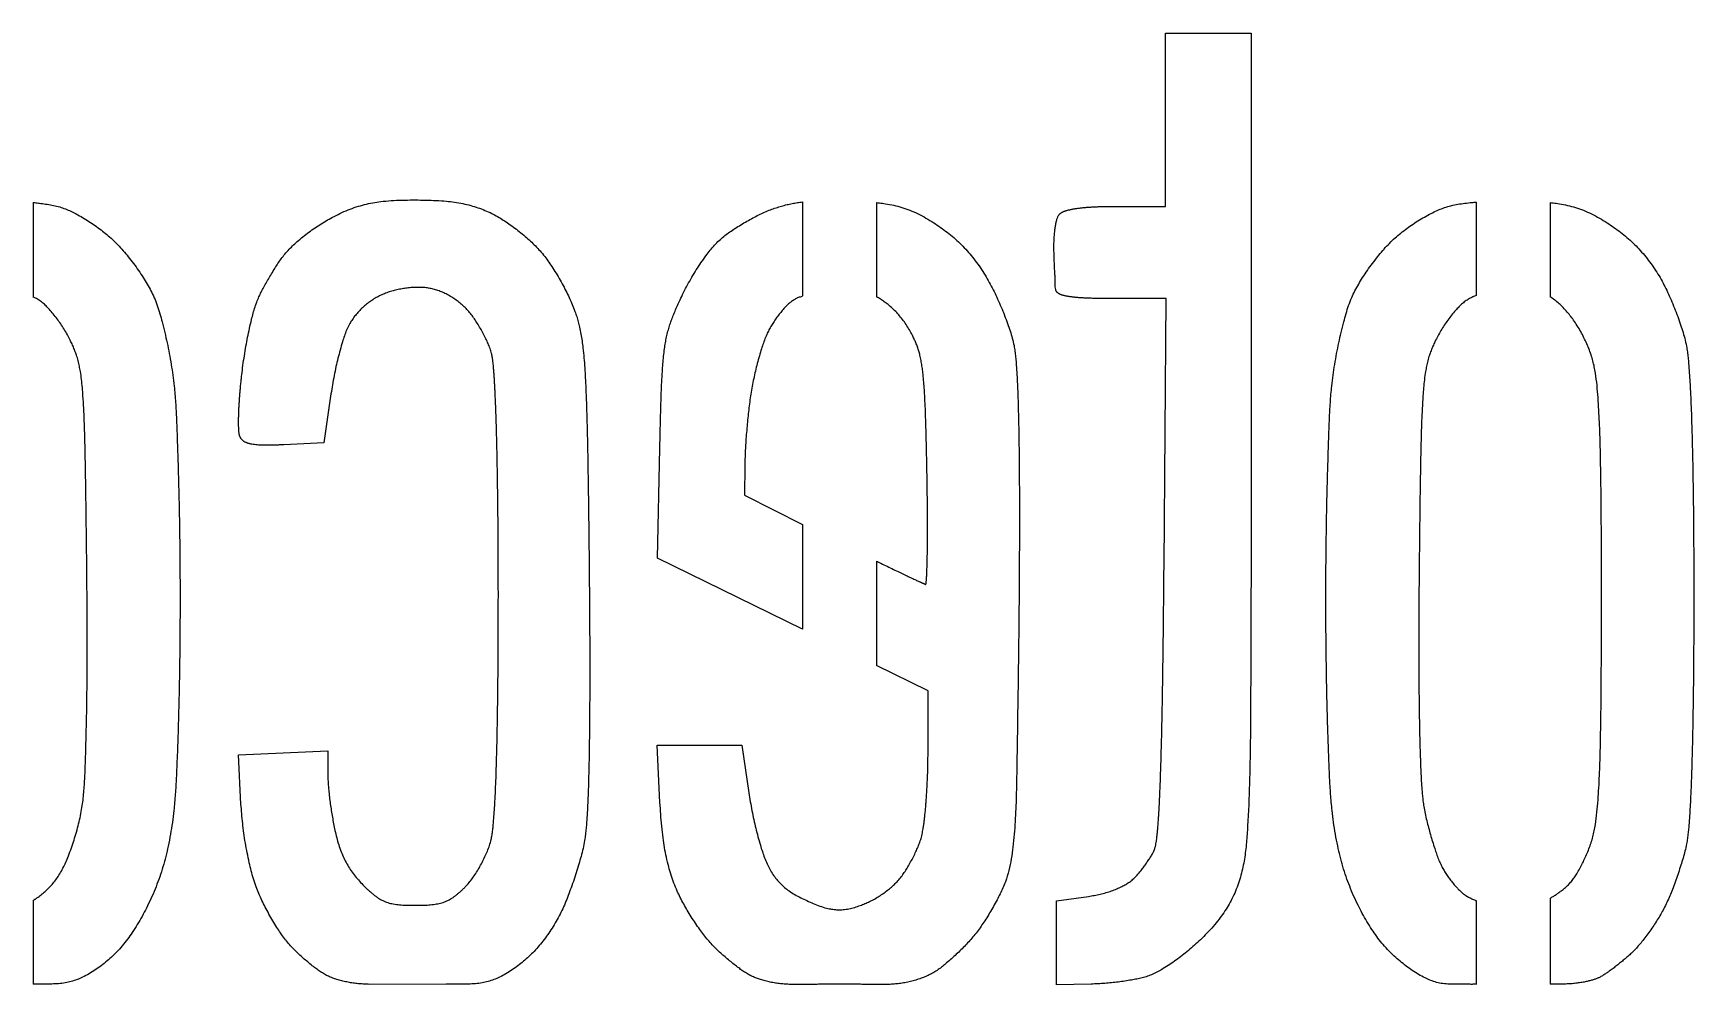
# Model space of a CAD drawing. Extents: x 0 to 286, y 0 to 162.
# Drawn here: x 67.8 to 139.6, y 60.2 to 101.3 of the extents above; entities that cross this region are included whole.
import ezdxf

# ---------------------------------------------------------------- set-up
doc = ezdxf.new("R2010")
doc.units = 0
doc.layers.add('Capa_1', color=7, linetype='CONTINUOUS')

msp = doc.modelspace()

# ---------------------------------------------------------------- linework, layer by layer
at = {"layer": 'Capa_1', "color": 7}
for p, q in [((116.761923, 101.297712), (120.472183, 101.297712)), ((116.761923, 93.816602), (116.761923, 101.297712)), ((120.472183, 101.297712), (120.472183, 83.837986)), ((67.849552, 93.982605), (67.849552, 89.899103)), ((101.088478, 94.011476), (101.088478, 89.955717)), ((104.27909, 93.982238), (104.27909, 89.905792)), ((130.192133, 94.000244), (130.192133, 89.962632)), ((133.382746, 93.981617), (133.382746, 89.909151)), ((114.633414, 93.816602), (116.761923, 93.816602)), ((116.794641, 89.829395), (114.477422, 89.829395)), ((116.704293, 78.315659), (116.794641, 89.829395)), ((80.712874, 85.719533), (80.408455, 83.597363)), ((80.408455, 83.597363), (78.675983, 83.513572)), ((94.819563, 78.614307), (94.92195, 83.366139)), ((98.588262, 82.611646), (98.582957, 81.330921)), ((98.582957, 81.330921), (101.088478, 80.075682)), ((101.088478, 80.075682), (101.088478, 75.543729)), ((101.088478, 75.543729), (94.819563, 78.614307)), ((104.27909, 78.487166), (104.27909, 73.981036)), ((106.510187, 72.888272), (104.27909, 73.981036)), ((106.508493, 70.2502), (106.510187, 72.888272)), ((94.802254, 70.541707), (98.465431, 70.541707)), ((94.926802, 68.060663), (94.802254, 70.541707)), ((98.465431, 70.541707), (98.762656, 68.47759)), ((76.721422, 70.123821), (80.572697, 70.292477)), ((76.824436, 67.991519), (76.721422, 70.123821)), ((80.572697, 70.292477), (80.572697, 69.267389)), ((112.051688, 63.81384), (113.435008, 63.997284)), ((133.382746, 63.912843), (133.382746, 60.21418)), ((67.849552, 63.83018), (67.849552, 60.209495)), ((112.051688, 60.180849), (112.051688, 63.81384)), ((130.192133, 63.818214), (130.192133, 60.200718)), ((135.545011, 60.511162), (135.464803, 60.466825)), ((135.464803, 60.466825), (135.464803, 60.479807)), ((68.353734, 60.210172), (67.849552, 60.210172)), ((85.690046, 60.202778), (82.376108, 60.199956)), ((101.715716, 60.199787), (100.662974, 60.191038)), ((104.762706, 60.191969), (103.654436, 60.199871)), ((113.561466, 60.210201), (112.051688, 60.180849)), ((130.192133, 60.200718), (130.190242, 60.200746)), ((133.855804, 60.209495), (133.382746, 60.214293))]:
    msp.add_line(p, q, dxfattribs=at)
for points, knots in [([(67.849552, 93.982605), (67.886436, 93.978486), (67.960237, 93.970245), (68.070894, 93.957042), (68.236114, 93.936567), (68.455577, 93.908006), (68.72751, 93.861548), (68.989818, 93.797661), (69.23931, 93.710452), (69.476622, 93.60695), (69.725963, 93.480941), (69.987042, 93.334227), (70.25847, 93.165755), (70.52315, 92.987091), (70.781877, 92.799826), (71.032563, 92.601971), (71.27781, 92.387343), (71.514059, 92.153323), (71.741928, 91.902081), (71.96544, 91.633131), (72.185773, 91.348287), (72.40163, 91.047027), (72.598782, 90.749407), (72.778408, 90.456797), (72.937722, 90.168451), (73.084917, 89.859943), (73.212162, 89.529064), (73.322914, 89.178864), (73.428656, 88.791807), (73.534205, 88.370003), (73.637036, 87.913224), (73.729485, 87.452713), (73.81168, 86.988497), (73.882307, 86.520634), (73.949691, 85.970857), (74.002794, 85.338322), (74.04023, 84.623771), (74.07022, 83.780272), (74.10195, 82.808461), (74.13299, 81.708387), (74.159265, 80.558714), (74.178628, 79.359242), (74.190377, 78.109956), (74.194164, 76.861196), (74.19047, 75.613084), (74.178845, 74.365727), (74.15964, 73.169169), (74.133591, 72.023398), (74.101635, 70.928301), (74.067018, 69.962138), (74.032316, 69.124942), (73.991139, 68.417227), (73.934971, 67.774104), (73.863618, 67.196298), (73.783035, 66.683624), (73.687711, 66.192876), (73.57877, 65.724602), (73.456941, 65.279366), (73.31719, 64.842612), (73.158438, 64.4156), (72.982632, 63.998525), (72.796178, 63.601577), (72.602063, 63.224133), (72.400356, 62.866729), (72.191581, 62.531731), (71.976726, 62.219502), (71.7557, 61.931338), (71.52545, 61.666393), (71.286485, 61.426128), (71.042603, 61.208378), (70.790288, 61.006817), (70.531582, 60.820516), (70.265254, 60.652818), (70.001614, 60.513615), (69.742889, 60.403015), (69.49209, 60.319563), (69.225195, 60.257394), (68.943116, 60.223671), (68.648882, 60.211348), (68.452252, 60.210565), (68.353734, 60.210172)], [0, 0, 0, 0, 0.111339, 0.222778, 0.334321, 0.610796, 0.886658, 1.161592, 1.419613, 1.67849, 1.937769, 2.257433, 2.576616, 2.895881, 3.215262, 3.53457, 3.853625, 4.192435, 4.531556, 4.870799, 5.2413, 5.611672, 5.98237, 6.312068, 6.641466, 6.970225, 7.336708, 7.703956, 8.071693, 8.540286, 9.008279, 9.476189, 9.949265, 10.422453, 10.895513, 11.610695, 12.326183, 13.041936, 14.14276, 15.243173, 16.343455, 17.592662, 18.842025, 20.091451, 21.338937, 22.586354, 23.833658, 24.929044, 26.024533, 27.12032, 27.829383, 28.538243, 29.246891, 29.765658, 30.284533, 30.803491, 31.265065, 31.726558, 32.187922, 32.640295, 33.092799, 33.545374, 33.955644, 34.365835, 34.776207, 35.139416, 35.502464, 35.865149, 36.191646, 36.51841, 36.845453, 37.160039, 37.474371, 37.788891, 38.053382, 38.317631, 38.58087, 38.874071, 39.168403, 39.46395, 39.46395, 39.46395, 39.46395]), ([(78.675983, 83.513572), (78.611091, 83.510767), (78.481315, 83.505159), (78.286606, 83.498057), (78.106313, 83.49359), (77.940434, 83.492134), (77.789034, 83.494875), (77.649825, 83.499167), (77.523019, 83.507719), (77.408733, 83.519322), (77.317771, 83.533214), (77.249994, 83.546634), (77.204887, 83.556869), (77.162097, 83.568401), (77.121614, 83.580927), (77.083504, 83.594478), (77.047486, 83.609438), (77.013559, 83.625536), (76.981857, 83.642818), (76.952079, 83.661565), (76.924295, 83.681635), (76.898679, 83.702998), (76.874921, 83.72579), (76.85329, 83.749986), (76.833566, 83.775185), (76.815583, 83.801644), (76.799404, 83.829219), (76.785098, 83.857766), (76.773144, 83.886787), (76.763645, 83.916156), (76.756118, 83.945572), (76.749466, 83.978325), (76.743779, 84.014355), (76.739141, 84.053606), (76.735238, 84.096277), (76.731842, 84.142333), (76.729007, 84.19176), (76.726658, 84.244496), (76.72484, 84.300537), (76.72344, 84.359872), (76.722581, 84.422128), (76.722365, 84.487295), (76.722657, 84.555369), (76.723533, 84.626022), (76.724872, 84.699258), (76.726774, 84.775074), (76.73009, 84.882585), (76.735606, 85.021765), (76.74423, 85.192559), (76.754839, 85.369554), (76.767394, 85.552732), (76.781968, 85.742078), (76.798342, 85.934824), (76.816477, 86.130964), (76.83664, 86.330465), (76.866688, 86.602322), (76.910192, 86.946119), (76.971369, 87.361128), (77.039146, 87.765616), (77.112577, 88.159617), (77.192091, 88.543112), (77.272216, 88.889813), (77.350982, 89.199856), (77.431063, 89.471977), (77.521307, 89.724407), (77.622897, 89.955584), (77.728712, 90.167847), (77.847017, 90.386972), (77.975058, 90.61407), (78.113109, 90.848913), (78.251396, 91.075651), (78.389163, 91.294702), (78.529847, 91.503554), (78.684895, 91.71075), (78.858891, 91.911854), (79.050045, 92.106939), (79.264213, 92.304551), (79.500543, 92.504408), (79.759751, 92.704524), (80.024613, 92.891883), (80.294076, 93.067277), (80.5677, 93.230729), (80.865337, 93.393108), (81.187971, 93.551397), (81.537495, 93.699262), (81.890909, 93.822294), (82.247266, 93.917825), (82.603917, 93.988922), (82.998367, 94.043535), (83.429926, 94.076384), (83.89709, 94.09027), (84.208718, 94.092341), (84.364612, 94.093377)], [0, 0, 0, 0, 0.194858, 0.389692, 0.584506, 0.735892, 0.8873, 1.038756, 1.153663, 1.268509, 1.383292, 1.429538, 1.475771, 1.522024, 1.562453, 1.602873, 1.64332, 1.679401, 1.715485, 1.751573, 1.784893, 1.818235, 1.851559, 1.883569, 1.915518, 1.947495, 1.97947, 2.011363, 2.043211, 2.073532, 2.103886, 2.134255, 2.173768, 2.213277, 2.252805, 2.302308, 2.351814, 2.401325, 2.460669, 2.520022, 2.579377, 2.64745, 2.715522, 2.783599, 2.859424, 2.935266, 3.011114, 3.18211, 3.353125, 3.524141, 3.71404, 3.903942, 4.093852, 4.294357, 4.494865, 4.695394, 5.114886, 5.534395, 5.953793, 6.345193, 6.736686, 7.128652, 7.412622, 7.696254, 7.979346, 8.216164, 8.453351, 8.690695, 8.96316, 9.235436, 9.507891, 9.759884, 10.011697, 10.263151, 10.535751, 10.808806, 11.082116, 11.409698, 11.737006, 12.064213, 12.382728, 12.701328, 13.020145, 13.39964, 13.778969, 14.15801, 14.521325, 14.884891, 15.248329, 15.715313, 16.182518, 16.650206, 16.650206, 16.650206, 16.650206]), ([(84.364624, 94.093603), (84.51378, 94.091628), (84.811995, 94.087679), (85.259083, 94.073413), (85.674333, 94.044603), (86.056762, 93.998658), (86.405774, 93.938258), (86.741001, 93.859396), (87.060899, 93.761853), (87.364516, 93.647501), (87.648499, 93.518172), (87.912308, 93.376203), (88.157668, 93.226821), (88.406723, 93.05979), (88.659594, 92.876213), (88.915342, 92.675456), (89.157284, 92.471224), (89.386171, 92.265022), (89.599913, 92.055421), (89.804213, 91.832121), (89.995173, 91.592901), (90.174838, 91.340739), (90.351737, 91.069635), (90.527824, 90.781566), (90.701593, 90.476031), (90.86118, 90.173506), (91.00735, 89.874682), (91.138372, 89.579178), (91.245273, 89.30448), (91.329886, 89.052086), (91.396352, 88.823854), (91.45875, 88.572588), (91.513874, 88.297922), (91.561026, 88.00028), (91.604514, 87.656635), (91.643353, 87.267174), (91.676176, 86.832076), (91.705685, 86.32804), (91.732446, 85.755149), (91.755467, 85.113432), (91.77623, 84.379538), (91.795251, 83.55351), (91.812114, 82.635364), (91.827906, 81.60192), (91.843369, 80.453187), (91.858061, 79.189167), (91.869845, 78.016523), (91.879436, 76.935263), (91.886619, 75.945388), (91.891368, 74.998223), (91.893508, 74.093779), (91.893144, 73.232066), (91.89037, 72.416106), (91.885233, 71.645903), (91.877808, 70.921448), (91.867868, 70.245852), (91.855771, 69.619132), (91.841459, 69.041337), (91.824906, 68.51525), (91.806672, 68.040856), (91.786014, 67.618107), (91.762434, 67.249391), (91.737322, 66.934789), (91.710141, 66.674615), (91.669211, 66.386202), (91.605765, 66.071249), (91.519494, 65.730795), (91.418454, 65.380347), (91.307614, 65.018952), (91.185539, 64.647225), (91.060008, 64.291013), (90.93139, 63.950277), (90.79752, 63.626166), (90.651211, 63.309263), (90.489823, 63.001552), (90.314403, 62.703361), (90.126166, 62.41552), (89.926214, 62.138326), (89.713993, 61.873276), (89.493912, 61.627666), (89.266808, 61.402123), (89.035011, 61.195501), (88.791915, 61.000632), (88.538421, 60.817825), (88.272964, 60.651003), (88.009999, 60.512614), (87.751781, 60.40271), (87.501264, 60.319629), (87.2345, 60.257407), (86.952474, 60.222901), (86.658422, 60.209819), (86.432405, 60.210158), (86.274898, 60.210269), (86.186006, 60.209923), (86.101507, 60.211177), (86.021496, 60.207151), (85.945827, 60.205024), (85.875383, 60.202767), (85.810142, 60.203206), (85.750139, 60.203017), (85.710134, 60.203102), (85.690131, 60.203145)], [0, 0, 0, 0, 0.447506, 0.894716, 1.341798, 1.695759, 2.049804, 2.403857, 2.72817, 3.052451, 3.376486, 3.663526, 3.950692, 4.237922, 4.562946, 4.887906, 5.213095, 5.512623, 5.811932, 6.110849, 6.420002, 6.729573, 7.039376, 7.390968, 7.742292, 8.093675, 8.416914, 8.740093, 9.063146, 9.300802, 9.538477, 9.776095, 10.077289, 10.378587, 10.679967, 11.116335, 11.552608, 11.988883, 12.630995, 13.273111, 13.915244, 14.833549, 15.75184, 16.670139, 17.93424, 19.198349, 20.462455, 21.452348, 22.442253, 23.432158, 24.293875, 25.155591, 26.017293, 26.741765, 27.466248, 28.190765, 28.768767, 29.346751, 29.924669, 30.347795, 30.770973, 31.194394, 31.456148, 31.717737, 31.979049, 32.329761, 32.680961, 33.032429, 33.423836, 33.814941, 34.206117, 34.556799, 34.907437, 35.257907, 35.603556, 35.94939, 36.295398, 36.634966, 36.974367, 37.313557, 37.62375, 37.934099, 38.244673, 38.558042, 38.87121, 39.184482, 39.448452, 39.712256, 39.975328, 40.268852, 40.563209, 40.857873, 40.946844, 41.035726, 41.124567, 41.200274, 41.27598, 41.351682, 41.411681, 41.471687, 41.531695, 41.531695, 41.531695, 41.531695]), ([(94.92195, 83.366139), (94.926598, 83.580186), (94.935892, 84.008281), (94.95108, 84.650401), (94.9671, 85.23203), (94.984056, 85.75315), (95.002989, 86.213711), (95.025549, 86.63118), (95.051365, 87.005488), (95.081243, 87.336494), (95.118031, 87.641799), (95.161432, 87.921071), (95.210516, 88.174038), (95.269423, 88.418012), (95.338819, 88.652233), (95.415558, 88.877153), (95.503521, 89.10989), (95.601732, 89.350523), (95.710426, 89.59876), (95.83908, 89.875536), (95.989315, 90.179976), (96.164475, 90.510064), (96.348826, 90.83224), (96.542782, 91.145876), (96.746649, 91.450578), (96.94665, 91.72631), (97.140167, 91.974118), (97.328753, 92.191507), (97.526583, 92.388477), (97.734902, 92.5613), (97.94735, 92.715519), (98.17724, 92.867727), (98.421609, 93.021215), (98.681107, 93.174359), (98.938769, 93.316245), (99.194404, 93.447014), (99.448284, 93.565437), (99.696942, 93.668465), (99.939853, 93.755772), (100.175891, 93.829022), (100.408793, 93.890403), (100.637866, 93.940576), (100.862373, 93.981378), (101.013117, 94.001445), (101.088478, 94.011476)], [0, 0, 0, 0, 0.642292, 1.284587, 1.926897, 2.387835, 2.848764, 3.309723, 3.642023, 3.974309, 4.306671, 4.564377, 4.822026, 5.079514, 5.317, 5.554622, 5.792311, 6.06332, 6.334243, 6.605205, 6.978906, 7.35258, 7.726081, 8.092273, 8.458648, 8.825667, 9.113922, 9.401659, 9.688519, 9.950316, 10.212826, 10.475736, 10.777324, 11.078462, 11.379558, 11.659626, 11.939735, 12.219762, 12.46678, 12.71385, 12.960961, 13.189099, 13.41722, 13.645268, 13.645268, 13.645268, 13.645268]), ([(104.27909, 93.982238), (104.322556, 93.977331), (104.409508, 93.967515), (104.539636, 93.949976), (104.746198, 93.91852), (105.02781, 93.864797), (105.380221, 93.773404), (105.732388, 93.652811), (106.079785, 93.497221), (106.422159, 93.312), (106.745251, 93.113192), (107.052441, 92.908686), (107.34193, 92.697278), (107.620722, 92.47032), (107.885929, 92.225641), (108.137602, 91.965023), (108.378288, 91.687411), (108.607608, 91.394022), (108.82445, 91.08535), (109.022088, 90.771743), (109.201209, 90.454647), (109.364455, 90.136348), (109.520311, 89.805246), (109.669961, 89.462265), (109.813164, 89.107412), (109.941049, 88.765096), (110.055517, 88.436403), (110.151256, 88.120258), (110.22102, 87.825158), (110.264825, 87.552561), (110.293111, 87.304816), (110.318822, 87.002457), (110.343293, 86.645981), (110.36496, 86.235494), (110.384223, 85.771168), (110.401538, 85.252875), (110.416296, 84.680577), (110.428739, 84.054941), (110.439024, 83.376054), (110.446799, 82.643941), (110.452189, 81.859598), (110.455212, 81.023007), (110.455707, 80.134182), (110.45397, 79.194041), (110.449693, 78.202592), (110.442915, 77.159807), (110.430521, 75.722844), (110.409064, 73.891803), (110.376546, 71.667104), (110.346552, 69.816322), (110.322272, 68.339147), (110.27901, 67.23474), (110.202314, 66.328986), (110.107671, 65.623926), (110.008408, 65.121175), (109.8836, 64.701384), (109.746209, 64.365498), (109.622292, 64.103976), (109.483435, 63.837085), (109.333429, 63.563532), (109.170943, 63.284351), (109.006349, 63.018823), (108.839982, 62.766876), (108.671133, 62.52936), (108.495805, 62.303366), (108.313345, 62.090165), (108.126337, 61.888264), (107.931552, 61.691087), (107.730432, 61.49754), (107.522867, 61.307715), (107.323088, 61.133964), (107.132259, 60.97536), (106.948133, 60.835591), (106.758855, 60.711586), (106.563229, 60.607593), (106.364615, 60.519897), (106.152101, 60.440244), (105.927149, 60.367308), (105.689617, 60.304445), (105.454076, 60.257464), (105.221218, 60.227004), (104.992328, 60.20705), (104.83938, 60.196999), (104.762847, 60.191969)], [0, 0, 0, 0, 0.131224, 0.262507, 0.393882, 0.758041, 1.122013, 1.485226, 1.873423, 2.262479, 2.65223, 3.011128, 3.369358, 3.727211, 4.088997, 4.451186, 4.813556, 5.190776, 5.567824, 5.944755, 6.30237, 6.660043, 7.017668, 7.400058, 7.782516, 8.165497, 8.496237, 8.826535, 9.156078, 9.405021, 9.654376, 9.903982, 10.315319, 10.726269, 11.137117, 11.709479, 12.281999, 12.854567, 13.586752, 14.318887, 15.051023, 15.939833, 16.828669, 17.717494, 18.760261, 19.803041, 20.845913, 23.071308, 25.296529, 27.520707, 28.624411, 29.728598, 30.835915, 31.349866, 31.862097, 32.37192, 32.660608, 32.95004, 33.239818, 33.563055, 33.885911, 34.208767, 34.500141, 34.791531, 35.082812, 35.357912, 35.633108, 35.908246, 36.189297, 36.470393, 36.751979, 36.983533, 37.214688, 37.445144, 37.66153, 37.878549, 38.096043, 38.342131, 38.587696, 38.832764, 39.062109, 39.291846, 39.521939, 39.521939, 39.521939, 39.521939]), ([(130.190237, 60.200746), (130.166193, 60.200732), (130.118107, 60.200703), (130.045984, 60.200913), (129.969272, 60.200016), (129.888071, 60.203864), (129.802287, 60.206233), (129.726419, 60.208789), (129.66041, 60.209093), (129.604304, 60.210905), (129.468985, 60.212468), (129.25467, 60.207012), (128.961925, 60.207677), (128.678951, 60.233543), (128.411328, 60.299292), (128.160417, 60.392077), (127.90019, 60.515192), (127.632574, 60.666497), (127.359859, 60.846251), (127.095809, 61.041999), (126.838402, 61.25033), (126.589816, 61.472751), (126.346859, 61.716131), (126.113706, 61.982957), (125.890684, 62.271627), (125.675255, 62.582332), (125.467192, 62.913691), (125.267448, 63.265321), (125.0759, 63.636584), (124.892984, 64.027082), (124.7213, 64.437203), (124.565793, 64.858976), (124.428227, 65.292143), (124.307741, 65.73554), (124.199891, 66.20171), (124.105239, 66.690089), (124.025012, 67.200174), (123.953692, 67.776228), (123.897527, 68.418477), (123.856408, 69.126186), (123.821815, 69.963386), (123.787252, 70.929554), (123.755292, 72.024659), (123.729233, 73.17043), (123.710064, 74.366991), (123.698498, 75.614348), (123.694835, 76.862462), (123.69858, 78.11122), (123.710251, 79.360506), (123.729555, 80.559979), (123.7558, 81.709654), (123.78683, 82.809719), (123.818564, 83.781525), (123.848553, 84.625019), (123.885991, 85.33957), (123.939094, 85.972105), (124.006474, 86.521886), (124.077104, 86.989757), (124.159295, 87.453972), (124.251754, 87.914478), (124.354585, 88.371247), (124.460126, 88.793049), (124.565851, 89.180113), (124.676592, 89.530317), (124.803887, 89.861266), (124.951202, 90.1699), (125.110724, 90.458417), (125.290644, 90.751293), (125.488191, 91.04926), (125.70454, 91.350938), (125.925423, 91.636249), (126.149532, 91.905733), (126.378077, 92.157563), (126.617202, 92.394398), (126.868029, 92.613558), (127.127528, 92.816903), (127.395956, 93.008218), (127.671345, 93.18912), (127.954107, 93.358275), (128.230414, 93.506654), (128.498886, 93.635189), (128.759228, 93.74186), (129.033774, 93.831479), (129.323056, 93.896788), (129.624035, 93.943045), (129.85542, 93.968834), (130.015486, 93.984922), (130.103797, 93.99359), (130.162693, 93.998967), (130.192133, 94.001655)], [0, 0, 0, 0, 0.072131, 0.144258, 0.216378, 0.302226, 0.388052, 0.473847, 0.529936, 0.586064, 0.642243, 0.935894, 1.229114, 1.520285, 1.78582, 2.053284, 2.3216, 2.648655, 2.974727, 3.300853, 3.634384, 3.967852, 4.301084, 4.665421, 5.030076, 5.394885, 5.799261, 6.203465, 6.607728, 7.052259, 7.496758, 7.941148, 8.400396, 8.859755, 9.319209, 9.835547, 10.351813, 10.867977, 11.576614, 12.285464, 12.994522, 14.090321, 15.18581, 16.281211, 17.528502, 18.775924, 20.023416, 21.272836, 22.522192, 23.771411, 24.871691, 25.972096, 27.072901, 27.788666, 28.504148, 29.219324, 29.692397, 30.165585, 30.638676, 31.106567, 31.574553, 32.043142, 32.410882, 32.778135, 33.144613, 33.47362, 33.803264, 34.133219, 34.504556, 34.875551, 35.24667, 35.586791, 35.926792, 36.266511, 36.595853, 36.92546, 37.255158, 37.584467, 37.913686, 38.243319, 38.524995, 38.806299, 39.086789, 39.390349, 39.694823, 39.999925, 40.088706, 40.177444, 40.266129, 40.266129, 40.266129, 40.266129]), ([(133.382746, 93.981617), (133.427652, 93.976598), (133.517481, 93.966559), (133.651891, 93.948385), (133.859472, 93.916362), (134.138793, 93.861652), (134.485659, 93.7696), (134.833275, 93.648828), (135.17743, 93.494265), (135.517631, 93.310427), (135.838446, 93.113337), (136.143041, 92.910421), (136.42989, 92.700834), (136.70631, 92.47618), (136.96972, 92.234596), (137.220052, 91.977603), (137.458067, 91.705913), (137.683578, 91.420852), (137.895271, 91.122744), (138.088651, 90.817251), (138.263373, 90.505308), (138.422271, 90.189442), (138.574581, 89.857246), (138.721637, 89.509793), (138.862911, 89.14706), (138.989569, 88.793947), (139.103428, 88.451441), (139.199604, 88.118623), (139.269484, 87.811584), (139.314189, 87.531858), (139.343876, 87.281603), (139.371752, 86.980081), (139.398995, 86.627701), (139.424274, 86.224529), (139.447793, 85.773413), (139.46999, 85.274271), (139.490329, 84.727072), (139.508913, 84.135063), (139.525857, 83.498319), (139.540864, 82.816864), (139.553982, 82.094247), (139.565222, 81.330456), (139.574409, 80.525496), (139.581601, 79.682838), (139.5868, 78.802498), (139.589871, 77.884482), (139.590809, 76.96881), (139.58986, 76.05548), (139.586807, 75.144492), (139.581636, 74.270375), (139.574477, 73.433138), (139.565348, 72.632787), (139.554234, 71.873327), (139.541318, 71.154759), (139.526524, 70.477084), (139.509769, 69.844398), (139.491324, 69.256723), (139.471269, 68.714109), (139.449666, 68.220297), (139.427113, 67.775251), (139.402619, 67.378936), (139.375689, 67.03464), (139.34774, 66.742436), (139.318497, 66.502632), (139.275979, 66.239796), (139.212257, 65.955681), (139.127839, 65.6511), (139.030986, 65.33981), (138.926813, 65.020644), (138.813888, 64.694211), (138.699061, 64.38331), (138.582413, 64.087981), (138.462403, 63.809129), (138.334354, 63.541441), (138.196951, 63.286179), (138.053087, 63.042345), (137.899666, 62.8006), (137.738168, 62.560362), (137.567599, 62.322549), (137.398911, 62.103515), (137.233147, 61.9029), (137.07042, 61.721197), (136.907305, 61.555947), (136.744296, 61.407504), (136.585068, 61.272287), (136.424466, 61.141344), (136.264526, 61.01239), (136.103835, 60.887381), (135.952143, 60.77642), (135.809407, 60.679865), (135.67768, 60.594821), (135.58924, 60.539053), (135.545009, 60.511162)], [0, 0, 0, 0, 0.135554, 0.271158, 0.406859, 0.765647, 1.124437, 1.482629, 1.868399, 2.254871, 2.641948, 2.997577, 3.352619, 3.707324, 4.065603, 4.424243, 4.783086, 5.148744, 5.5142, 5.879468, 6.232859, 6.586387, 6.93993, 7.329025, 7.718099, 8.10759, 8.454345, 8.80075, 9.146526, 9.398217, 9.650227, 9.902428, 10.306597, 10.710478, 11.114287, 11.661768, 12.209367, 12.757008, 13.43866, 14.120267, 14.801865, 15.606864, 16.411883, 17.216899, 18.134927, 19.052945, 19.970958, 20.881944, 21.792934, 22.703935, 23.504337, 24.304736, 25.105138, 25.782958, 26.460786, 27.13864, 27.681673, 28.224672, 28.767582, 29.164515, 29.56151, 29.958758, 30.200497, 30.442075, 30.683382, 30.998952, 31.315008, 31.631346, 31.976908, 32.32219, 32.667517, 32.971117, 33.274684, 33.578081, 33.861012, 34.144084, 34.427234, 34.719855, 35.0124, 35.305056, 35.549067, 35.792961, 36.036583, 36.245285, 36.454162, 36.663197, 36.866928, 37.070503, 37.273919, 37.430619, 37.587415, 37.744285, 37.744285, 37.744285, 37.744285]), ([(114.477422, 89.829395), (114.392199, 89.82957), (114.221758, 89.829922), (113.966116, 89.832928), (113.728021, 89.837011), (113.507503, 89.843347), (113.30458, 89.851827), (113.117957, 89.862514), (112.947692, 89.875242), (112.793861, 89.889998), (112.671602, 89.905169), (112.580845, 89.91909), (112.521233, 89.929232), (112.465163, 89.940053), (112.412655, 89.951549), (112.363762, 89.963834), (112.318089, 89.976845), (112.275692, 89.990528), (112.236703, 90.005043), (112.200657, 90.020909), (112.167513, 90.037782), (112.137508, 90.055979), (112.110227, 90.075753), (112.085947, 90.096908), (112.065238, 90.119374), (112.048503, 90.143944), (112.03681, 90.170401), (112.028644, 90.197467), (112.016327, 90.25398), (112.005603, 90.340731), (112.002094, 90.457195), (112.002516, 90.598413), (111.997632, 90.764506), (111.987339, 90.955242), (111.975136, 91.1573), (111.964787, 91.370888), (111.95645, 91.595978), (111.951404, 91.784492), (111.948403, 91.936382), (111.947239, 92.051629), (111.947841, 92.16576), (111.950662, 92.278741), (111.955592, 92.390528), (111.962391, 92.499502), (111.970772, 92.605648), (111.980709, 92.708951), (111.991993, 92.80774), (112.004415, 92.90199), (112.018215, 92.991584), (112.033434, 93.075247), (112.049951, 93.15297), (112.067996, 93.224787), (112.087681, 93.290153), (112.108515, 93.348941), (112.131619, 93.400268), (112.156665, 93.441095), (112.181571, 93.471581), (112.203288, 93.493827), (112.228008, 93.515105), (112.255813, 93.534881), (112.286347, 93.553208), (112.319841, 93.570564), (112.355978, 93.587282), (112.394809, 93.603023), (112.436419, 93.618217), (112.480822, 93.632776), (112.527943, 93.646783), (112.577963, 93.66021), (112.630849, 93.673012), (112.686555, 93.685256), (112.745181, 93.696857), (112.806682, 93.707936), (112.871046, 93.718491), (112.965328, 93.732607), (113.089778, 93.74851), (113.244527, 93.764498), (113.41071, 93.778429), (113.588256, 93.790437), (113.777127, 93.80024), (113.977222, 93.807562), (114.188511, 93.812346), (114.410959, 93.814989), (114.559268, 93.816083), (114.633426, 93.81663)], [0, 0, 0, 0, 0.255665, 0.511323, 0.766968, 0.970047, 1.173134, 1.37625, 1.530805, 1.685328, 1.839825, 1.900307, 1.960773, 2.021221, 2.071602, 2.122009, 2.172436, 2.214044, 2.255633, 2.297187, 2.332123, 2.36714, 2.402352, 2.433074, 2.463609, 2.493787, 2.521789, 2.550029, 2.578476, 2.695233, 2.811514, 2.927878, 3.118882, 3.309888, 3.500912, 3.726157, 3.951385, 4.176633, 4.291892, 4.407142, 4.522383, 4.634273, 4.746167, 4.85805, 4.961816, 5.06558, 5.169375, 5.260093, 5.35076, 5.4413, 5.515162, 5.589101, 5.663379, 5.719884, 5.776106, 5.83197, 5.862953, 5.89404, 5.925119, 5.960677, 5.996261, 6.031871, 6.073801, 6.115666, 6.157533, 6.20667, 6.255831, 6.304992, 6.362023, 6.419058, 6.476085, 6.541301, 6.606523, 6.67175, 6.827292, 6.982854, 7.138434, 7.327569, 7.516685, 7.705787, 7.928235, 8.150696, 8.373173, 8.373173, 8.373173, 8.373173]), ([(67.849552, 63.83018), (67.862366, 63.837593), (67.887997, 63.85242), (67.925905, 63.875563), (68.015855, 63.932464), (68.153494, 64.029987), (68.330774, 64.177742), (68.501731, 64.341012), (68.666495, 64.51823), (68.822373, 64.71027), (68.970512, 64.922949), (69.105885, 65.158084), (69.229549, 65.413192), (69.350308, 65.697874), (69.47042, 66.010289), (69.587655, 66.350746), (69.694129, 66.69578), (69.790782, 67.04491), (69.875299, 67.398257), (69.964235, 67.8524), (70.034981, 68.410973), (70.079144, 69.072424), (70.108433, 69.904631), (70.137893, 70.905815), (70.163312, 72.075578), (70.181498, 73.398311), (70.187232, 74.874839), (70.180249, 76.505261), (70.166817, 77.97574), (70.153148, 79.286014), (70.139489, 80.436027), (70.125336, 81.471897), (70.111092, 82.393672), (70.095502, 83.201317), (70.077167, 83.920056), (70.0566, 84.549872), (70.033346, 85.090764), (70.005706, 85.568015), (69.975109, 85.98155), (69.940012, 86.331084), (69.896161, 86.64248), (69.845153, 86.915292), (69.790373, 87.149559), (69.725833, 87.371231), (69.651666, 87.57958), (69.571214, 87.775256), (69.474038, 87.986364), (69.359102, 88.211955), (69.224025, 88.450116), (69.079403, 88.680514), (68.925644, 88.902927), (68.762546, 89.117046), (68.601989, 89.308071), (68.446705, 89.477198), (68.29521, 89.621249), (68.15732, 89.728425), (68.03875, 89.802752), (67.94576, 89.85394), (67.881649, 89.884033), (67.849541, 89.899103)], [0, 0, 0, 0, 0.044409, 0.088829, 0.13323, 0.363717, 0.594204, 0.824988, 1.072468, 1.319658, 1.566405, 1.849227, 2.132631, 2.416422, 2.776713, 3.136545, 3.496438, 3.859821, 4.223152, 4.586114, 5.247654, 5.91048, 6.57434, 7.745719, 8.915344, 10.084409, 11.714252, 13.344881, 14.97569, 16.125866, 17.275917, 18.425969, 19.233766, 20.041568, 20.849347, 21.390663, 21.932006, 22.473479, 22.824752, 23.175935, 23.527175, 23.767788, 24.008332, 24.248652, 24.459996, 24.671499, 24.883148, 25.157043, 25.430789, 25.704277, 25.972853, 26.241685, 26.511452, 26.721201, 26.930201, 27.137955, 27.243743, 27.349781, 27.456167, 27.456167, 27.456167, 27.456167]), ([(87.944249, 77.052687), (87.94369, 77.354206), (87.942571, 77.957244), (87.939925, 78.861798), (87.935436, 79.730101), (87.928483, 80.562141), (87.919411, 81.357918), (87.908407, 82.112045), (87.895842, 82.824521), (87.88159, 83.495337), (87.867715, 84.03701), (87.855596, 84.449563), (87.846536, 84.73303), (87.837069, 85.004054), (87.827194, 85.262626), (87.816955, 85.508747), (87.80635, 85.74174), (87.795487, 85.96161), (87.784233, 86.168349), (87.772462, 86.361361), (87.760256, 86.540643), (87.747766, 86.706196), (87.735138, 86.857134), (87.722613, 86.993469), (87.709655, 87.115151), (87.695964, 87.221061), (87.682047, 87.311179), (87.668577, 87.385518), (87.641937, 87.508595), (87.590199, 87.677836), (87.50415, 87.888567), (87.40221, 88.102694), (87.290734, 88.322282), (87.167937, 88.546048), (87.041362, 88.75773), (86.911091, 88.957215), (86.775772, 89.142982), (86.629236, 89.318806), (86.469906, 89.481832), (86.299637, 89.632072), (86.119709, 89.769766), (85.93162, 89.894987), (85.735861, 90.006681), (85.537131, 90.10177), (85.336761, 90.180286), (85.135936, 90.24162), (84.930089, 90.285776), (84.720385, 90.310509), (84.508653, 90.318539), (84.290771, 90.312739), (84.067568, 90.295044), (83.839777, 90.264512), (83.615297, 90.222473), (83.394533, 90.169605), (83.178666, 90.104166), (82.968375, 90.024021), (82.765567, 89.927576), (82.570998, 89.816348), (82.38339, 89.690494), (82.203594, 89.550854), (82.032666, 89.397715), (81.875631, 89.235699), (81.732575, 89.066353), (81.605217, 88.89011), (81.485627, 88.690552), (81.381652, 88.465079), (81.29142, 88.216987), (81.202583, 87.930454), (81.108845, 87.608409), (81.013835, 87.250319), (80.926708, 86.88159), (80.849565, 86.501581), (80.779112, 86.111044), (80.734961, 85.85007), (80.712877, 85.719533)], [0, 0, 0, 0, 0.904559, 1.80912, 2.713671, 3.509498, 4.305325, 5.101153, 5.772116, 6.443082, 7.114049, 7.397661, 7.681276, 7.964882, 8.211225, 8.457558, 8.703881, 8.910927, 9.11797, 9.325015, 9.491033, 9.657055, 9.82308, 9.945424, 10.067776, 10.190172, 10.265757, 10.341313, 10.416787, 10.643454, 10.870997, 11.099126, 11.354751, 11.609714, 11.8647, 12.094484, 12.324254, 12.553807, 12.780494, 13.007424, 13.234459, 13.459688, 13.684805, 13.910044, 14.120011, 14.329846, 14.539314, 14.750718, 14.962474, 15.174432, 15.404256, 15.633866, 15.863583, 16.089123, 16.314563, 16.539822, 16.763603, 16.987581, 17.211578, 17.440789, 17.669983, 17.89949, 18.117134, 18.33449, 18.551131, 18.814035, 19.077941, 19.342614, 19.713885, 20.084119, 20.453927, 20.850362, 21.247235, 21.644408, 21.644408, 21.644408, 21.644408]), ([(101.088478, 89.955717), (101.088024, 89.955722), (101.087073, 89.955733), (101.085504, 89.954778), (101.059566, 89.904067), (100.922103, 89.902941), (100.789688, 89.814888), (100.645181, 89.735001), (100.516015, 89.632589), (100.394678, 89.519238), (100.270416, 89.386002), (100.142069, 89.235386), (100.011528, 89.066494), (99.887877, 88.891557), (99.770427, 88.711217), (99.661076, 88.524795), (99.555288, 88.318985), (99.458504, 88.091918), (99.369948, 87.845066), (99.283375, 87.571287), (99.195604, 87.272077), (99.108588, 86.94714), (99.029232, 86.619842), (98.957599, 86.290204), (98.894058, 85.958338), (98.838485, 85.621422), (98.79158, 85.279616), (98.751194, 84.933397), (98.714825, 84.582009), (98.680068, 84.225757), (98.648899, 83.864512), (98.625163, 83.524405), (98.609223, 83.205503), (98.597871, 82.908013), (98.591475, 82.709631), (98.588277, 82.610432)], [0, 0, 0, 0, 0.001342, 0.002812, 0.005207, 0.168995, 0.332314, 0.494809, 0.65997, 0.826009, 0.992513, 1.206271, 1.419455, 1.63266, 1.848791, 2.064911, 2.280765, 2.542559, 2.804757, 3.067255, 3.403883, 3.74014, 4.076313, 4.414133, 4.752034, 5.089891, 5.438414, 5.786955, 6.135547, 6.498198, 6.860775, 7.223278, 7.520929, 7.818636, 8.116386, 8.116386, 8.116386, 8.116386]), ([(104.27909, 78.487166), (104.292802, 78.480475), (104.320234, 78.467089), (104.361352, 78.446943), (104.478685, 78.389567), (104.672314, 78.29515), (104.942427, 78.164071), (105.16086, 78.058731), (105.327448, 77.978787), (105.442063, 77.923988), (105.551414, 77.871959), (105.655472, 77.822637), (105.754257, 77.776044), (105.847215, 77.732456), (105.93432, 77.691834), (106.015573, 77.654235), (106.080999, 77.624331), (106.130487, 77.60186), (106.164036, 77.586737), (106.195909, 77.572409), (106.226135, 77.558972), (106.254635, 77.546388), (106.281302, 77.534733), (106.306248, 77.524156), (106.329497, 77.514315), (106.347696, 77.506548), (106.360786, 77.500917), (106.368573, 77.497542), (106.375973, 77.494954), (106.382726, 77.49227), (106.389553, 77.490254), (106.396397, 77.487281), (106.402813, 77.483306), (106.407988, 77.480036), (106.414086, 77.479664), (106.415234, 77.484273), (106.416017, 77.4882), (106.416423, 77.492814), (106.417113, 77.497363), (106.418109, 77.501691), (106.419518, 77.506187), (106.420339, 77.511314), (106.421267, 77.516958), (106.423072, 77.52903), (106.425293, 77.547405), (106.428319, 77.572006), (106.431239, 77.598834), (106.434086, 77.62804), (106.436816, 77.659664), (106.439464, 77.693522), (106.442095, 77.729558), (106.444666, 77.767763), (106.448239, 77.824828), (106.452434, 77.900804), (106.456879, 77.995712), (106.46101, 78.098278), (106.464908, 78.208477), (106.468507, 78.326307), (106.471774, 78.451089), (106.474751, 78.582821), (106.477369, 78.721507), (106.480595, 78.924562), (106.483704, 79.191992), (106.485869, 79.523796), (106.48668, 79.875362), (106.48624, 80.246689), (106.484342, 80.637766), (106.480996, 81.043279), (106.476052, 81.463217), (106.469665, 81.897575), (106.461149, 82.399956), (106.450351, 82.970355), (106.436278, 83.608761), (106.421193, 84.189306), (106.405433, 84.711989), (106.388165, 85.176764), (106.368122, 85.596757), (106.345679, 85.971935), (106.320426, 86.302247), (106.290622, 86.600999), (106.257115, 86.868045), (106.219653, 87.103103), (106.17497, 87.319856), (106.123446, 87.517823), (106.067614, 87.697173), (106.003683, 87.871657), (105.931717, 88.040787), (105.853114, 88.20477), (105.754768, 88.39092), (105.634306, 88.597628), (105.486666, 88.821128), (105.327456, 89.031888), (105.156578, 89.228425), (104.974987, 89.409959), (104.794975, 89.565553), (104.619932, 89.696966), (104.453575, 89.808), (104.337374, 89.873184), (104.279293, 89.905764)], [0, 0, 0, 0, 0.045772, 0.091569, 0.137366, 0.437603, 0.737837, 1.038076, 1.165124, 1.292168, 1.419201, 1.528415, 1.637634, 1.746866, 1.836426, 1.925967, 2.015457, 2.052232, 2.089021, 2.125858, 2.157068, 2.188253, 2.219322, 2.244376, 2.269539, 2.295061, 2.303733, 2.312293, 2.320511, 2.327241, 2.334087, 2.341832, 2.3496, 2.356459, 2.360912, 2.364562, 2.368787, 2.37347, 2.378272, 2.382628, 2.386772, 2.392389, 2.398169, 2.403941, 2.429001, 2.453693, 2.478299, 2.509959, 2.541725, 2.573521, 2.611841, 2.650121, 2.688395, 2.78337, 2.878392, 2.973431, 3.091314, 3.209197, 3.327085, 3.465785, 3.604494, 3.743215, 4.075027, 4.406835, 4.738644, 5.129726, 5.520812, 5.911888, 6.346304, 6.780711, 7.215102, 7.853662, 8.492213, 9.130781, 9.595879, 10.060969, 10.526051, 10.857261, 11.188486, 11.519814, 11.757859, 11.995817, 12.233711, 12.421478, 12.609284, 12.797013, 12.978714, 13.160485, 13.342396, 13.610191, 13.87789, 14.145509, 14.402001, 14.65857, 14.915191, 15.115075, 15.314935, 15.514656, 15.514656, 15.514656, 15.514656]), ([(130.192133, 89.962632), (130.141971, 89.942622), (130.041871, 89.902691), (129.897283, 89.83087), (129.745876, 89.739653), (129.593553, 89.621249), (129.442055, 89.477198), (129.286774, 89.308071), (129.126217, 89.117046), (128.963121, 88.902927), (128.809362, 88.680514), (128.664739, 88.450116), (128.529661, 88.211955), (128.414704, 87.986324), (128.317484, 87.775134), (128.237, 87.579317), (128.162798, 87.370682), (128.098275, 87.148573), (128.043553, 86.913727), (127.992606, 86.63997), (127.948808, 86.32726), (127.913798, 85.976041), (127.883282, 85.560221), (127.855713, 85.080085), (127.832528, 84.535712), (127.812035, 83.90159), (127.793813, 83.177717), (127.778341, 82.364097), (127.76417, 81.435277), (127.749968, 80.391301), (127.736301, 79.232174), (127.725671, 78.180704), (127.71739, 77.236899), (127.711612, 76.400759), (127.708145, 75.593206), (127.70727, 74.814244), (127.708823, 74.063876), (127.712689, 73.347655), (127.718584, 72.665585), (127.726676, 72.017669), (127.737126, 71.409343), (127.749746, 70.84062), (127.764378, 70.311531), (127.780858, 69.827829), (127.798609, 69.389502), (127.81858, 68.996549), (127.84113, 68.654894), (127.864965, 68.364594), (127.889994, 68.125835), (127.926233, 67.863816), (127.98016, 67.579766), (128.051523, 67.274303), (128.131037, 66.97117), (128.214177, 66.669444), (128.301797, 66.369349), (128.388017, 66.092706), (128.472137, 65.839417), (128.55719, 65.610873), (128.64927, 65.400045), (128.749247, 65.208302), (128.85264, 65.034135), (128.964665, 64.864533), (129.084006, 64.699184), (129.211205, 64.538731), (129.33721, 64.394629), (129.460395, 64.26619), (129.581346, 64.155181), (129.711351, 64.055541), (129.851678, 63.971429), (129.998507, 63.89918), (130.103791, 63.854532), (130.163748, 63.829702), (130.177959, 63.823939), (130.187405, 63.82003), (130.192133, 63.818073)], [0, 0, 0, 0, 0.161967, 0.323211, 0.48374, 0.691495, 0.900494, 1.110242, 1.380009, 1.64884, 1.917416, 2.190904, 2.464651, 2.738546, 2.950331, 3.161975, 3.373467, 3.614336, 3.855424, 4.096596, 4.449488, 4.802341, 5.155295, 5.700237, 6.245058, 6.789848, 7.603579, 8.417348, 9.231138, 10.390362, 11.549565, 12.708759, 13.54493, 14.381089, 15.217236, 15.967608, 16.717975, 17.468338, 18.1163, 18.764256, 19.412233, 19.94154, 20.470838, 21.000097, 21.393476, 21.786886, 22.180447, 22.420618, 22.66068, 22.900562, 23.213946, 23.527647, 23.841461, 24.154056, 24.46654, 24.779287, 25.023315, 25.267139, 25.510631, 25.712943, 25.91547, 26.118001, 26.322526, 26.527042, 26.732038, 26.896572, 27.060715, 27.22411, 27.387021, 27.55065, 27.714681, 27.730016, 27.745335, 27.760685, 27.760685, 27.760685, 27.760685]), ([(133.382746, 63.912843), (133.425715, 63.940333), (133.511643, 63.995307), (133.638521, 64.080981), (133.770144, 64.172997), (133.906169, 64.271706), (134.043423, 64.380763), (134.178466, 64.50451), (134.305395, 64.647674), (134.424392, 64.807831), (134.545209, 64.993687), (134.668075, 65.203899), (134.790936, 65.438898), (134.905736, 65.681561), (135.013897, 65.931013), (135.112548, 66.187883), (135.224467, 66.531414), (135.324295, 66.968947), (135.39842, 67.499451), (135.460724, 68.208296), (135.514178, 69.092759), (135.550379, 70.151816), (135.574997, 71.484625), (135.593238, 73.092522), (135.602313, 74.976066), (135.60394, 76.859782), (135.602942, 78.74281), (135.594074, 80.624185), (135.57526, 82.230751), (135.549414, 83.563115), (135.512792, 84.622914), (135.460333, 85.508024), (135.400198, 86.217368), (135.327162, 86.747756), (135.225459, 87.189783), (135.107436, 87.541721), (134.99915, 87.81121), (134.876781, 88.077284), (134.742875, 88.34009), (134.595688, 88.597828), (134.44207, 88.835624), (134.283007, 89.053273), (134.120718, 89.251801), (133.950253, 89.438728), (133.772341, 89.61318), (133.586462, 89.773479), (133.450582, 89.863973), (133.382746, 89.909151)], [0, 0, 0, 0, 0.153026, 0.306015, 0.459241, 0.634814, 0.810139, 0.984904, 1.183603, 1.383085, 1.582969, 1.848356, 2.113236, 2.378245, 2.653546, 2.928733, 3.203427, 3.736861, 4.272293, 4.809339, 5.871245, 6.930136, 7.988128, 9.870305, 11.754096, 13.638798, 15.521451, 17.403175, 19.282956, 20.341428, 21.400972, 22.464028, 23.001097, 23.536296, 24.069076, 24.358744, 24.649129, 24.939952, 25.23707, 25.533723, 25.829981, 26.08587, 26.342059, 26.598885, 26.844364, 27.089408, 27.333707, 27.333707, 27.333707, 27.333707]), ([(120.472183, 83.837986), (120.470488, 82.577366), (120.467099, 80.056764), (120.45901, 76.277463), (120.447352, 73.153453), (120.433748, 70.683479), (120.401289, 68.864503), (120.341268, 67.411409), (120.270503, 66.325844), (120.187652, 65.611576), (120.065846, 65.024041), (119.924095, 64.565369), (119.795015, 64.227245), (119.645221, 63.901964), (119.475563, 63.591188), (119.288645, 63.29532), (119.07422, 62.997572), (118.830837, 62.700533), (118.55941, 62.405227), (118.287031, 62.135625), (118.018509, 61.88801), (117.755629, 61.661195), (117.489697, 61.446743), (117.221206, 61.244404), (116.949594, 61.05504), (116.692326, 60.891223), (116.451405, 60.751291), (116.226789, 60.637661), (115.998453, 60.544752), (115.766569, 60.47729), (115.535051, 60.427193), (115.282801, 60.383096), (115.011533, 60.339076), (114.721127, 60.297959), (114.431023, 60.264793), (114.141001, 60.241222), (113.851394, 60.224151), (113.658131, 60.214852), (113.561466, 60.210201)], [0, 0, 0, 0, 3.781863, 7.561813, 11.337925, 13.153961, 14.971825, 16.795429, 17.516428, 18.235014, 18.951135, 19.312457, 19.674269, 20.036128, 20.385956, 20.735712, 21.085353, 21.486075, 21.886992, 22.288112, 22.635467, 22.982602, 23.329529, 23.660165, 23.991, 24.322589, 24.574873, 24.826561, 25.077192, 25.313181, 25.550067, 25.787512, 26.081344, 26.374496, 26.66734, 26.957178, 27.247307, 27.537636, 27.537636, 27.537636, 27.537636]), ([(113.435008, 63.997284), (113.520397, 64.013195), (113.691064, 64.044997), (113.945892, 64.097922), (114.193028, 64.160015), (114.430939, 64.235319), (114.659176, 64.323152), (114.865648, 64.418053), (115.050591, 64.516664), (115.212739, 64.618734), (115.359892, 64.732012), (115.489339, 64.856958), (115.60486, 64.98757), (115.71713, 65.12865), (115.828883, 65.277352), (115.940502, 65.433518), (116.045039, 65.585572), (116.143625, 65.732546), (116.229206, 65.878161), (116.283722, 66.000233), (116.313407, 66.093599), (116.32952, 66.154574), (116.346783, 66.231942), (116.363941, 66.325804), (116.379968, 66.436153), (116.395416, 66.562628), (116.411223, 66.70511), (116.426897, 66.863636), (116.442287, 67.038296), (116.456993, 67.229111), (116.47093, 67.436062), (116.484397, 67.659697), (116.497676, 67.899989), (116.51061, 68.15694), (116.523196, 68.430944), (116.535407, 68.722005), (116.547149, 69.030123), (116.563343, 69.493705), (116.582328, 70.1128), (116.602201, 70.887454), (116.62075, 71.735286), (116.638181, 72.656285), (116.65413, 73.650448), (116.668678, 74.721121), (116.681667, 75.868299), (116.693491, 77.091973), (116.700692, 77.907764), (116.704293, 78.315659)], [0, 0, 0, 0, 0.260574, 0.520807, 0.780694, 1.024655, 1.268973, 1.513891, 1.705897, 1.897377, 2.088066, 2.261858, 2.436263, 2.610832, 2.802633, 2.994255, 3.186642, 3.356207, 3.525093, 3.692863, 3.755775, 3.818856, 3.882007, 3.993547, 4.10501, 4.216483, 4.375779, 4.535071, 4.694367, 4.901781, 5.1092, 5.316619, 5.573898, 5.831174, 6.088445, 6.396776, 6.705123, 7.013466, 7.78837, 8.563271, 9.338184, 10.332469, 11.326761, 12.321053, 13.544781, 14.768513, 15.992247, 15.992247, 15.992247, 15.992247]), ([(80.572697, 69.267389), (80.576451, 69.191501), (80.583957, 69.039744), (80.597236, 68.812248), (80.616211, 68.563446), (80.645073, 68.29375), (80.683751, 68.003371), (80.727533, 67.713355), (80.77398, 67.423447), (80.825341, 67.134046), (80.885491, 66.837642), (80.957551, 66.535089), (81.045952, 66.227977), (81.148496, 65.936648), (81.265831, 65.662686), (81.396474, 65.40698), (81.545144, 65.162226), (81.712324, 64.930673), (81.894296, 64.711506), (82.060656, 64.532623), (82.204511, 64.38859), (82.322823, 64.276548), (82.436456, 64.175145), (82.544758, 64.083811), (82.648151, 64.003293), (82.751357, 63.931412), (82.854326, 63.868871), (82.956377, 63.815488), (83.062775, 63.768864), (83.173352, 63.730111), (83.287269, 63.698658), (83.409871, 63.67244), (83.540838, 63.651983), (83.679735, 63.636979), (83.831368, 63.626131), (83.995554, 63.618897), (84.172178, 63.615199), (84.347633, 63.614627), (84.521895, 63.615523), (84.694929, 63.619324), (84.856201, 63.626143), (85.005565, 63.63684), (85.1429, 63.651234), (85.27225, 63.670665), (85.393302, 63.695095), (85.505743, 63.724349), (85.614129, 63.760035), (85.717814, 63.802446), (85.81657, 63.85074), (85.914928, 63.906986), (86.012164, 63.971482), (86.10841, 64.043278), (86.207951, 64.124147), (86.311173, 64.213309), (86.417011, 64.311701), (86.541932, 64.437473), (86.681238, 64.594977), (86.830207, 64.787099), (86.974566, 64.996922), (87.113512, 65.224006), (87.246284, 65.468154), (87.36562, 65.713012), (87.473573, 65.956926), (87.565426, 66.200867), (87.633493, 66.436192), (87.676657, 66.661392), (87.704605, 66.873634), (87.730449, 67.139713), (87.756909, 67.458846), (87.782271, 67.830928), (87.806262, 68.253579), (87.828571, 68.727078), (87.848565, 69.251505), (87.866576, 69.82458), (87.882957, 70.446155), (87.897408, 71.116182), (87.910045, 71.832983), (87.920918, 72.596594), (87.929705, 73.407019), (87.936297, 74.262347), (87.940526, 75.162556), (87.94289, 76.107636), (87.94379, 76.737689), (87.94424, 77.052715)], [0, 0, 0, 0, 0.227942, 0.455827, 0.683632, 0.976449, 1.269392, 1.562401, 1.856334, 2.15019, 2.444106, 2.763557, 3.082984, 3.402425, 3.689448, 3.976445, 4.263162, 4.547674, 4.832428, 5.117231, 5.280204, 5.443076, 5.605993, 5.737035, 5.868031, 5.999, 6.114109, 6.229226, 6.34426, 6.462295, 6.580418, 6.698565, 6.838232, 6.977884, 7.117561, 7.294228, 7.470863, 7.647512, 7.820585, 7.993642, 8.166713, 8.304776, 8.442818, 8.580875, 8.697014, 8.813143, 8.929224, 9.039069, 9.148955, 9.258787, 9.378745, 9.498762, 9.618876, 9.763429, 9.907882, 10.052292, 10.295088, 10.538147, 10.781193, 11.058788, 11.336416, 11.614613, 11.875759, 12.136369, 12.396049, 12.609549, 12.823628, 13.03807, 13.411494, 13.784281, 14.156871, 14.681469, 15.206329, 15.731279, 16.401537, 17.071692, 17.741821, 18.552269, 19.362752, 20.173236, 21.118325, 22.063406, 23.008485, 23.008485, 23.008485, 23.008485]), ([(98.762656, 68.47759), (98.784779, 68.348375), (98.829018, 68.089985), (98.899076, 67.703111), (98.975716, 67.321837), (99.062181, 66.946979), (99.157648, 66.578536), (99.253867, 66.243025), (99.347929, 65.939919), (99.442566, 65.670353), (99.548948, 65.413617), (99.669601, 65.171948), (99.804744, 64.947162), (99.956871, 64.739363), (100.125822, 64.551484), (100.307874, 64.383545), (100.515896, 64.223933), (100.750962, 64.077611), (101.009396, 63.942314), (101.277604, 63.816084), (101.55121, 63.691141), (101.83411, 63.577459), (102.098341, 63.495698), (102.341516, 63.446373), (102.560003, 63.42262), (102.791106, 63.421289), (103.032102, 63.450133), (103.279935, 63.507062), (103.512786, 63.580795), (103.731523, 63.66327), (103.935908, 63.752745), (104.142377, 63.856774), (104.349681, 63.97697), (104.556926, 64.113639), (104.750023, 64.25635), (104.929762, 64.402628), (105.094317, 64.553291), (105.248013, 64.716117), (105.387342, 64.892663), (105.514888, 65.079273), (105.637691, 65.279055), (105.758388, 65.489679), (105.875971, 65.711475), (105.982048, 65.928773), (106.077462, 66.140933), (106.158945, 66.348778), (106.215911, 66.529997), (106.252391, 66.682192), (106.276514, 66.803191), (106.30007, 66.941075), (106.323286, 67.095665), (106.345641, 67.266945), (106.366867, 67.450728), (106.387257, 67.646988), (106.406545, 67.855734), (106.424394, 68.072843), (106.440788, 68.298286), (106.455695, 68.532047), (106.468976, 68.770189), (106.480756, 69.012694), (106.490648, 69.259558), (106.498206, 69.506788), (106.503107, 69.754371), (106.506244, 70.002275), (106.507734, 70.167556), (106.508479, 70.2502)], [0, 0, 0, 0, 0.393284, 0.786449, 1.179465, 1.559861, 1.940398, 2.321164, 2.606868, 2.892396, 3.177961, 3.439988, 3.702018, 3.963901, 4.211318, 4.458851, 4.705928, 4.996813, 5.288278, 5.580608, 5.886031, 6.190549, 6.494714, 6.714302, 6.933973, 7.153033, 7.406176, 7.660205, 7.914845, 8.138357, 8.36125, 8.583856, 8.831598, 9.079695, 9.328229, 9.55163, 9.774634, 9.997094, 10.222566, 10.448577, 10.674836, 10.925927, 11.17673, 11.427797, 11.651235, 11.874447, 12.097183, 12.220432, 12.343813, 12.467258, 12.640045, 12.812748, 12.985433, 13.195045, 13.404682, 13.614327, 13.848559, 14.082787, 14.317028, 14.564088, 14.811151, 15.058206, 15.30611, 15.554035, 15.801974, 15.801974, 15.801974, 15.801974]), ([(82.376108, 60.20052), (82.304191, 60.203547), (82.160443, 60.209597), (81.945166, 60.222808), (81.7272, 60.244258), (81.507351, 60.278818), (81.285996, 60.325755), (81.076998, 60.380513), (80.880276, 60.440196), (80.697222, 60.506791), (80.516349, 60.588211), (80.340854, 60.688628), (80.16998, 60.804013), (79.991711, 60.937605), (79.804526, 61.086251), (79.609448, 61.250752), (79.419256, 61.420266), (79.233532, 61.59433), (79.054247, 61.774634), (78.876176, 61.970858), (78.703327, 62.185732), (78.535612, 62.418064), (78.368049, 62.671497), (78.200008, 62.944999), (78.032529, 63.238815), (77.876272, 63.532829), (77.729979, 63.826091), (77.596463, 64.119487), (77.472168, 64.430236), (77.36306, 64.759856), (77.267108, 65.10664), (77.177701, 65.480625), (77.091885, 65.880519), (77.013107, 66.306586), (76.948514, 66.730721), (76.898986, 67.152758), (76.859359, 67.571864), (76.836079, 67.851612), (76.824436, 67.991519)], [0, 0, 0, 0, 0.215943, 0.431619, 0.646977, 0.872738, 1.09888, 1.325528, 1.520701, 1.715428, 1.909523, 2.114988, 2.321156, 2.527716, 2.783166, 3.038145, 3.293139, 3.547401, 3.801663, 4.055746, 4.341968, 4.628464, 4.915075, 5.253241, 5.591279, 5.929494, 6.251998, 6.574317, 6.896277, 7.255562, 7.615316, 7.975415, 8.408999, 8.842178, 9.275085, 9.695816, 10.116792, 10.537961, 10.537961, 10.537961, 10.537961]), ([(100.662974, 60.190925), (100.591522, 60.194405), (100.448701, 60.201363), (100.234806, 60.215695), (100.018914, 60.238202), (99.801776, 60.273079), (99.583785, 60.319889), (99.378637, 60.374251), (99.186295, 60.433522), (99.007971, 60.499187), (98.831517, 60.579044), (98.659874, 60.676911), (98.492151, 60.7888), (98.315627, 60.918219), (98.128599, 61.061883), (97.931905, 61.220502), (97.738742, 61.383618), (97.548873, 61.55103), (97.364035, 61.724403), (97.179162, 61.912371), (96.997698, 62.117563), (96.81961, 62.339024), (96.640526, 62.579822), (96.460075, 62.839148), (96.27928, 63.117321), (96.110004, 63.395221), (95.951199, 63.671945), (95.80475, 63.948189), (95.661593, 64.247899), (95.527612, 64.573175), (95.405224, 64.923815), (95.295679, 65.297005), (95.200588, 65.692132), (95.120846, 66.108315), (95.053912, 66.556808), (95.001449, 67.037203), (94.960452, 67.548628), (94.93802, 67.889961), (94.926802, 68.060663)], [0, 0, 0, 0, 0.214608, 0.428969, 0.643054, 0.865548, 1.08838, 1.31166, 1.502029, 1.692, 1.881392, 2.082371, 2.283984, 2.485956, 2.738924, 2.991438, 3.243933, 3.497335, 3.750761, 4.004048, 4.287992, 4.572128, 4.856355, 5.188108, 5.519754, 5.851488, 6.16418, 6.476786, 6.789255, 7.160256, 7.531533, 7.90291, 8.326618, 8.750239, 9.173768, 9.68666, 10.199656, 10.712864, 10.712864, 10.712864, 10.712864]), ([(135.464803, 60.479695), (135.444563, 60.471342), (135.404104, 60.454645), (135.343074, 60.430499), (135.278252, 60.406686), (135.209217, 60.384454), (135.1361, 60.363727), (135.05935, 60.344231), (134.979147, 60.325573), (134.895474, 60.308059), (134.804784, 60.290933), (134.707006, 60.274628), (134.602147, 60.259324), (134.496212, 60.245872), (134.389266, 60.23414), (134.281331, 60.224389), (134.174051, 60.217208), (134.067463, 60.213001), (133.961648, 60.210825), (133.891089, 60.20992), (133.855804, 60.209467)], [0, 0, 0, 0, 0.065687, 0.131306, 0.196888, 0.272823, 0.34882, 0.424849, 0.510365, 0.595834, 0.68129, 0.787228, 0.893193, 0.99918, 1.107568, 1.21594, 1.324281, 1.430088, 1.535922, 1.641784, 1.641784, 1.641784, 1.641784]), ([(103.654436, 60.199787), (103.610083, 60.200619), (103.521379, 60.202285), (103.388309, 60.203842), (103.207373, 60.205963), (102.978575, 60.209109), (102.701899, 60.211666), (102.438605, 60.211322), (102.188696, 60.209843), (101.952204, 60.205049), (101.794547, 60.201541), (101.715716, 60.199787)], [0, 0, 0, 0, 0.133083, 0.266158, 0.399236, 0.675929, 0.952617, 1.229288, 1.465805, 1.702344, 1.938895, 1.938895, 1.938895, 1.938895])]:
    msp.add_open_spline(points, degree=3, knots=knots, dxfattribs=at)

doc.saveas('drawing.dxf')
